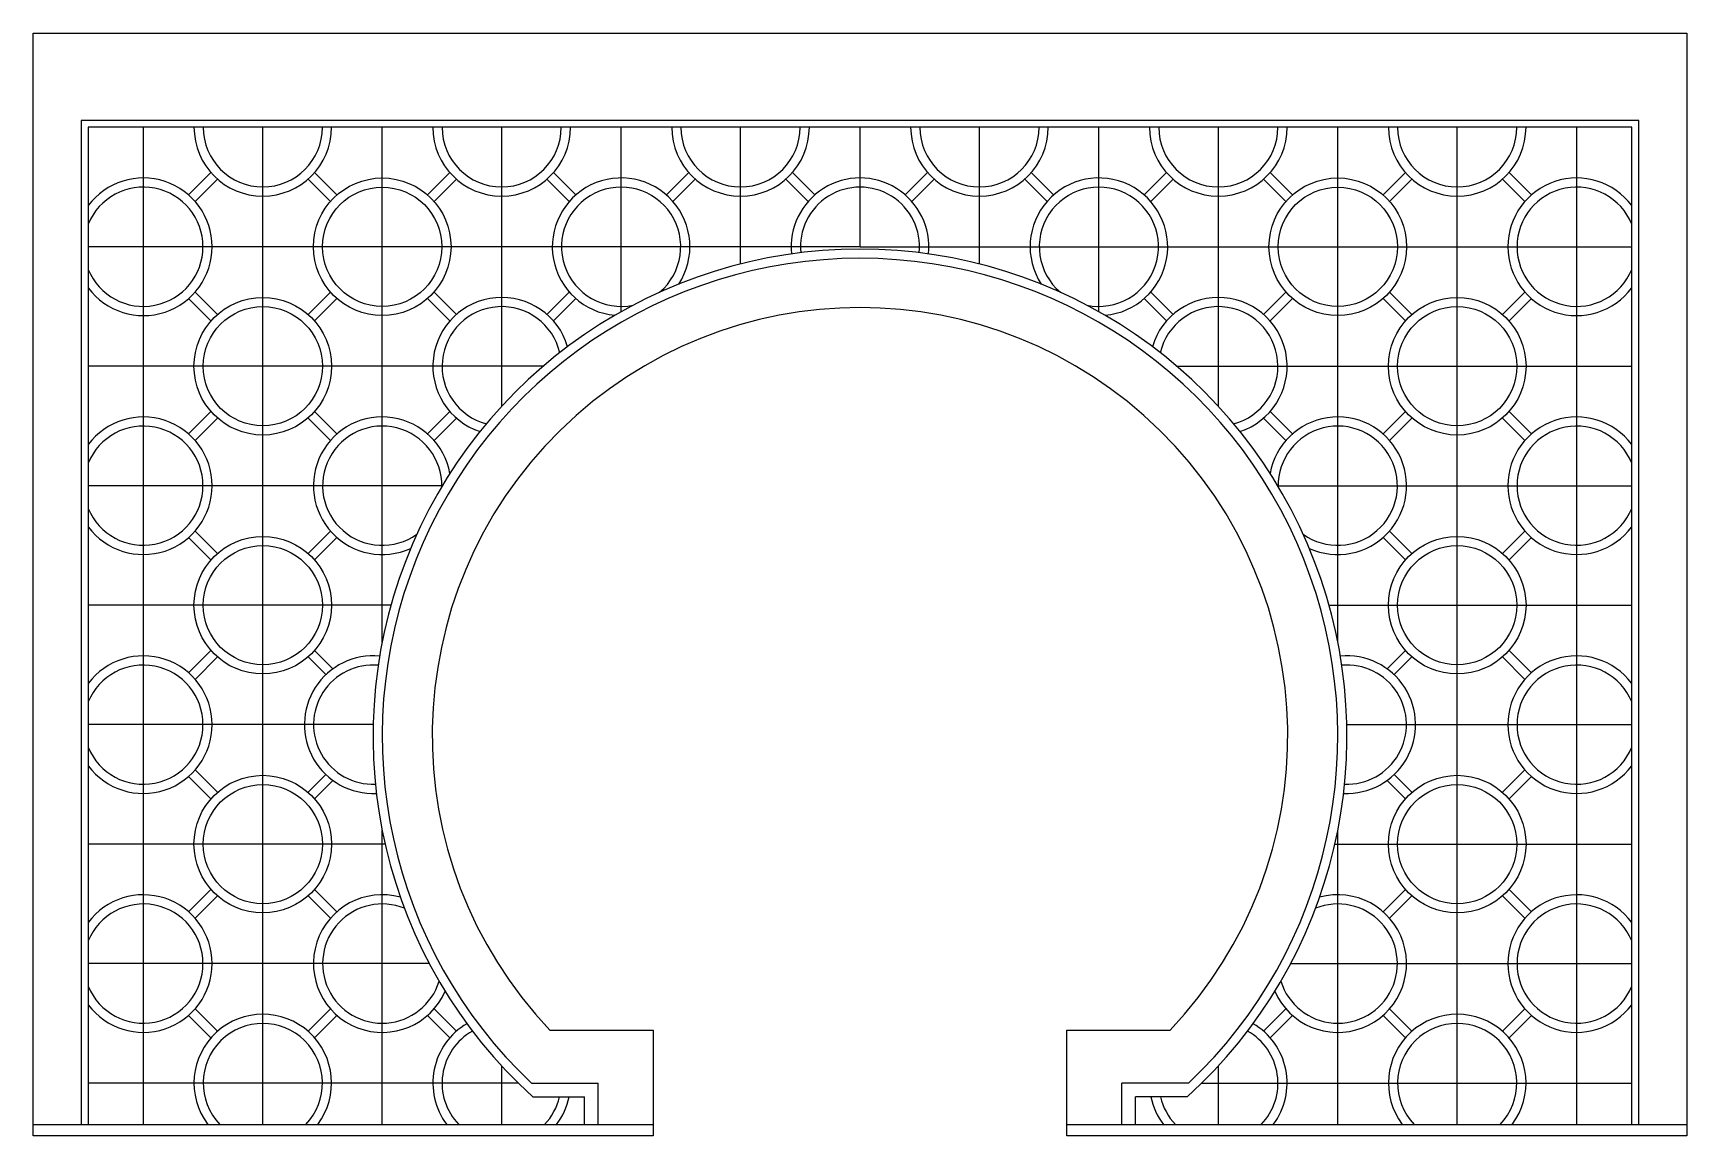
# Model space of a CAD drawing. Header units: metres. Extents: x 195 to 3795, y 4590 to 6990.
import ezdxf

# ---------------------------------------------------------------- set-up
doc = ezdxf.new("R2010")
doc.units = ezdxf.units.M
for name, color, linetype in [('3', 3, 'Continuous'), ('4', 4, 'Continuous'), ('7', 7, 'Continuous')]:
    doc.layers.add(name, color=color, linetype=linetype)

msp = doc.modelspace()

# ---------------------------------------------------------------- linework, layer by layer
at = {"layer": '3'}
for p, q in [((315, 6785), (315, 4615)), ((3675, 6785), (315, 6785)), ((3675, 4615), (3675, 6785)), ((582.28, 6686.42), (533.58, 6637.72)), ((596.42, 6672.28), (547.72, 6623.58)), ((842.28, 6623.58), (793.58, 6672.28)), ((856.42, 6637.72), (807.72, 6686.42)), ((1102.28, 6686.42), (1053.58, 6637.72)), ((1116.42, 6672.28), (1067.72, 6623.58)), ((1362.28, 6623.58), (1313.58, 6672.28)), ((1376.42, 6637.72), (1327.72, 6686.42)), ((1622.28, 6686.42), (1573.58, 6637.72)), ((1636.42, 6672.28), (1587.72, 6623.58)), ((1882.28, 6623.58), (1833.58, 6672.28)), ((1896.42, 6637.72), (1847.72, 6686.42)), ((2093.58, 6637.72), (2142.28, 6686.42)), ((2107.72, 6623.58), (2156.42, 6672.28)), ((2353.58, 6672.28), (2402.28, 6623.58)), ((2367.72, 6686.42), (2416.42, 6637.72)), ((2613.58, 6637.72), (2662.28, 6686.42)), ((2627.72, 6623.58), (2676.42, 6672.28)), ((2873.58, 6672.28), (2922.28, 6623.58)), ((2887.72, 6686.42), (2936.42, 6637.72)), ((3133.58, 6637.72), (3182.28, 6686.42)), ((3147.72, 6623.58), (3196.42, 6672.28)), ((3393.58, 6672.28), (3442.28, 6623.58)), ((3407.72, 6686.42), (3456.42, 6637.72)), ((582.28, 6363.58), (533.58, 6412.28)), ((596.42, 6377.72), (547.72, 6426.42)), ((842.28, 6426.42), (793.58, 6377.72)), ((856.42, 6412.28), (807.72, 6363.58)), ((1102.28, 6363.58), (1053.58, 6412.28)), ((1116.42, 6377.72), (1067.72, 6426.42)), ((1362.28, 6426.42), (1313.58, 6377.72)), ((1376.42, 6412.28), (1327.72, 6363.58)), ((2613.58, 6412.28), (2662.28, 6363.58)), ((2627.72, 6426.42), (2676.42, 6377.72)), ((2873.58, 6377.72), (2922.28, 6426.42)), ((2887.72, 6363.58), (2936.42, 6412.28)), ((3133.58, 6412.28), (3182.28, 6363.58)), ((3147.72, 6426.42), (3196.42, 6377.72)), ((3393.58, 6377.72), (3442.28, 6426.42)), ((3407.72, 6363.58), (3456.42, 6412.28)), ((582.28, 6166.42), (533.58, 6117.72)), ((856.42, 6117.72), (807.72, 6166.42)), ((1102.28, 6166.42), (1053.58, 6117.72)), ((2887.72, 6166.42), (2936.42, 6117.72)), ((3133.58, 6117.72), (3182.28, 6166.42)), ((3407.72, 6166.42), (3456.42, 6117.72)), ((596.42, 6152.28), (547.72, 6103.58)), ((842.28, 6103.58), (793.58, 6152.28)), ((1116.42, 6152.28), (1067.72, 6103.58)), ((2873.58, 6152.28), (2922.28, 6103.58)), ((3147.72, 6103.58), (3196.42, 6152.28)), ((3393.58, 6152.28), (3442.28, 6103.58)), ((596.42, 5857.72), (547.72, 5906.42)), ((842.28, 5906.42), (793.58, 5857.72)), ((3147.72, 5906.42), (3196.42, 5857.72)), ((3393.58, 5857.72), (3442.28, 5906.42)), ((582.28, 5843.58), (533.58, 5892.28)), ((856.42, 5892.28), (807.72, 5843.58)), ((3133.58, 5892.28), (3182.28, 5843.58)), ((3407.72, 5843.58), (3456.42, 5892.28)), ((582.28, 5646.42), (533.58, 5597.72)), ((596.42, 5632.28), (547.72, 5583.58)), ((832.65, 5593.21), (793.58, 5632.28)), ((846.79, 5607.35), (807.72, 5646.42)), ((3143.21, 5607.35), (3182.28, 5646.42)), ((3157.35, 5593.21), (3196.42, 5632.28)), ((3393.58, 5632.28), (3442.28, 5583.58)), ((3407.72, 5646.42), (3456.42, 5597.72)), ((582.28, 5323.58), (533.58, 5372.28)), ((596.42, 5337.72), (547.72, 5386.42)), ((832.23, 5376.37), (793.58, 5337.72)), ((3157.77, 5376.37), (3196.42, 5337.72)), ((3393.58, 5337.72), (3442.28, 5386.42)), ((3407.72, 5323.58), (3456.42, 5372.28)), ((847.7, 5363.55), (807.72, 5323.58)), ((3142.3, 5363.55), (3182.28, 5323.58)), ((582.28, 5126.42), (533.58, 5077.72)), ((596.42, 5112.28), (547.72, 5063.58)), ((842.28, 5063.58), (793.58, 5112.28)), ((856.42, 5077.72), (807.72, 5126.42)), ((3133.58, 5077.72), (3182.28, 5126.42)), ((3147.72, 5063.58), (3196.42, 5112.28)), ((3393.58, 5112.28), (3442.28, 5063.58)), ((3407.72, 5126.42), (3456.42, 5077.72)), ((547.72, 4866.42), (596.42, 4817.72)), ((842.28, 4866.42), (793.58, 4817.72)), ((1116.42, 4817.72), (1067.72, 4866.42)), ((2873.58, 4817.72), (2922.28, 4866.42)), ((3147.72, 4866.42), (3196.42, 4817.72)), ((3442.28, 4866.42), (3393.58, 4817.72)), ((533.58, 4852.28), (582.28, 4803.58)), ((856.42, 4852.28), (807.72, 4803.58)), ((1102.28, 4803.58), (1053.58, 4852.28)), ((2887.72, 4803.58), (2936.42, 4852.28)), ((3133.58, 4852.28), (3182.28, 4803.58)), ((3456.42, 4852.28), (3407.72, 4803.58)), ((1279.62, 4705), (1425, 4705)), ((1425, 4615), (1425, 4705)), ((2565, 4615), (2565, 4705)), ((2710.38, 4705), (2565, 4705))]:
    msp.add_line(p, q, dxfattribs=at)
for centre, radius in [((955, 6525), 149.74), ((3035, 6525), 149.74), ((955, 6525), 129.74), ((3035, 6525), 129.74), ((695, 6265), 149.74), ((3295, 6265), 149.74), ((695, 6265), 129.74), ((3295, 6265), 129.74), ((695, 5745), 149.74), ((695, 5745), 129.74), ((3295, 5745), 149.74), ((3295, 5745), 129.74), ((695, 5225), 149.74), ((3295, 5225), 149.74), ((695, 5225), 129.74), ((3295, 5225), 129.74)]:
    msp.add_circle(centre, radius, dxfattribs=at)
for centre, radius, start, end in [((695, 6785), 149.74, 180, 0), ((695, 6785), 129.74, 180, 0), ((1215, 6785), 149.74, 180, 0), ((1215, 6785), 129.74, 180, 0), ((1735, 6785), 149.74, 180, 0), ((1735, 6785), 129.74, 180, 0), ((2255, 6785), 149.74, 180, 0), ((2255, 6785), 129.74, 180, 0), ((2775, 6785), 149.74, 180, 0), ((2775, 6785), 129.74, 180, 0), ((3295, 6785), 149.74, 180, 0), ((3295, 6785), 129.74, 180, 0), ((435, 6525), 149.74, 216.74, 143.26), ((1475, 6525), 149.74, 327.2, 264.85), ((1995, 6525), 149.74, 354.01, 185.99), ((2515, 6525), 149.74, 275.15, 212.8), ((3555, 6525), 149.74, 36.74, 323.26), ((435, 6525), 129.74, 202.35, 157.65), ((1475, 6525), 129.74, 310.26, 281.79), ((1995, 6525), 129.74, 354.24, 185.76), ((2515, 6525), 129.74, 258.21, 229.74), ((3555, 6525), 129.74, 22.35, 337.65), ((1995, 5459.88), 1040, 313.46, 226.54), ((1215, 6265), 149.74, 16.51, 251.67), ((2775, 6265), 149.74, 288.33, 163.49), ((1215, 6265), 129.74, 13.08, 255.1), ((2775, 6265), 129.74, 284.9, 166.92), ((435, 6005), 149.74, 216.74, 143.26), ((435, 6005), 129.74, 202.35, 157.65), ((955, 6005), 149.74, 10.21, 294.46), ((955, 6005), 129.74, 359.13, 305.55), ((3035, 6005), 149.74, 245.54, 169.79), ((3035, 6005), 129.74, 234.45, 180.87), ((3555, 6005), 149.74, 36.74, 323.26), ((3555, 6005), 129.74, 22.35, 337.65), ((435, 5485), 149.74, 216.74, 143.26), ((935.3, 5485), 149.74, 84.59, 272.69), ((3054.7, 5485), 149.74, 267.31, 95.41), ((3555, 5485), 149.74, 36.74, 323.26), ((435, 5485), 129.74, 202.35, 157.65), ((935.3, 5485), 129.74, 85.13, 272.15), ((3054.7, 5485), 129.74, 267.85, 94.87), ((3555, 5485), 129.74, 22.35, 337.65), ((435, 4965), 149.74, 216.74, 143.26), ((955, 4965), 149.74, 74.66, 336.23), ((3035, 4965), 149.74, 203.77, 105.34), ((3555, 4965), 149.74, 36.74, 323.26), ((435, 4965), 129.74, 202.35, 157.65), ((955, 4965), 129.74, 68.12, 342.77), ((3035, 4965), 129.74, 197.23, 111.88), ((3555, 4965), 129.74, 22.35, 337.65), ((695, 4705), 149.74, 323.06, 216.94), ((695, 4705), 129.74, 316.08, 223.92), ((1215, 4705), 149.74, 120.35, 216.94), ((2775, 4705), 149.74, 323.06, 59.65), ((3295, 4705), 149.74, 323.06, 216.94), ((3295, 4705), 129.74, 316.08, 223.92), ((1215, 4705), 129.74, 119.36, 223.92), ((2775, 4705), 129.74, 316.08, 60.64), ((1215, 4705), 129.74, 316.08, 346.63), ((1215, 4705), 149.74, 323.06, 348.44), ((2775, 4705), 149.74, 191.56, 216.94), ((2775, 4705), 129.74, 193.37, 223.92)]:
    msp.add_arc(centre, radius, start, end, dxfattribs=at)
at = {"layer": '4'}
msp.add_lwpolyline([(3795, 4590), (2445, 4590), (2445, 4820), (2669.88, 4820, 2.33), (1320.12, 4820), (1545, 4820), (1545, 4590), (195, 4590), (195, 6990), (3795, 6990)], format="xyb", close=True, dxfattribs=at)
at = {"layer": '7'}
for p, q in [((435, 4615), (435, 6785)), ((695, 4615), (695, 6785)), ((955, 5664.81), (955, 6785)), ((1215, 6177.65), (1215, 6785)), ((1475, 6383.56), (1475, 6785)), ((1735, 6487.49), (1735, 6785)), ((1995, 6525), (1995, 6785)), ((2255, 6487.49), (2255, 6785)), ((2515, 6383.56), (2515, 6785)), ((2775, 6177.65), (2775, 6785)), ((3035, 5664.81), (3035, 6785)), ((3295, 4615), (3295, 6785)), ((3555, 4615), (3555, 6785)), ((1995, 6525), (315, 6525)), ((1995, 6525), (3675, 6525)), ((1305.53, 6265), (315, 6265)), ((2684.47, 6265), (3675, 6265)), ((1085.91, 6005), (315, 6005)), ((2904.09, 6005), (3675, 6005)), ((974.07, 5745), (315, 5745)), ((3015.93, 5745), (3675, 5745)), ((935.3, 5485), (315, 5485)), ((3054.7, 5485), (3675, 5485)), ((961.35, 5225), (315, 5225)), ((955, 4615), (955, 5254.94)), ((3028.65, 5225), (3675, 5225)), ((3035, 4615), (3035, 5254.94)), ((1057.61, 4965), (315, 4965)), ((2932.39, 4965), (3675, 4965)), ((1215, 4615), (1215, 4742.1)), ((2775, 4615), (2775, 4742.1)), ((1250.85, 4705), (315, 4705)), ((2739.15, 4705), (3675, 4705)), ((1282.56, 4675), (1395, 4675)), ((1395, 4615), (1395, 4675)), ((2595, 4615), (2595, 4675)), ((2707.44, 4675), (2595, 4675)), ((195, 4615), (1545, 4615)), ((2445, 4615), (3795, 4615))]:
    msp.add_line(p, q, dxfattribs=at)
msp.add_lwpolyline([(3690, 4615), (3690, 6800), (300, 6800), (300, 4615)], dxfattribs=at)
msp.add_arc((1995, 5459.88), 1060, 312.23, 227.77, dxfattribs=at)

doc.saveas('drawing.dxf')
